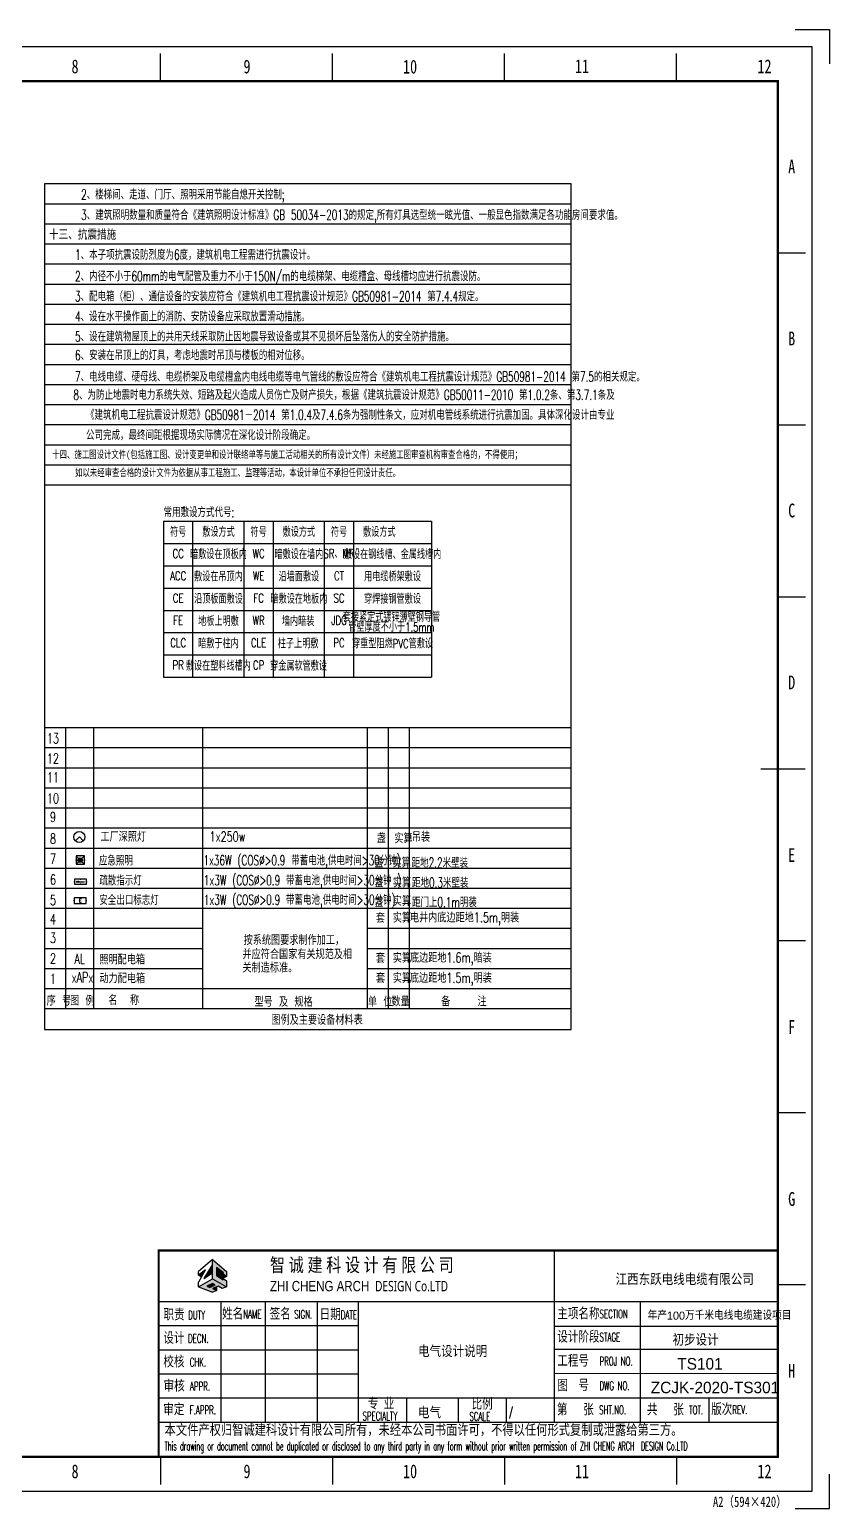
# Model space of a CAD drawing. Extents: x 7651907 to 8255021, y -2490714 to -1144618.
# Drawn here: x 7871296 to 7907146, y -1431959 to -1365673 of the extents above; entities that cross this region are included whole.
import ezdxf
from ezdxf.enums import TextEntityAlignment as Align

# ---------------------------------------------------------------- set-up
doc = ezdxf.new("R2010")
doc.units = 0
doc.header["$LTSCALE"] = 1000
doc.layers.get('0').update_dxf_attribs({"linetype": 'CONTINUOUS'})
for name, color, linetype in [('E-XL', 3, 'CONTINUOUS'), ('EQUIP-照明', 3, 'CONTINUOUS'), ('PUB_TEXT', 7, 'CONTINUOUS'), ('SIG_TEXT', 7, 'CONTINUOUS'), ('图标', 4, 'CONTINUOUS'), ('页面分格线', 251, 'CONTINUOUS')]:
    doc.layers.add(name, color=color, linetype=linetype)
doc.styles.add('0总图替换X', font='ZSM.shx', dxfattribs={"bigfont": 'HZTXT.shx'})
doc.styles.add('_TCH_LABEL', font='COMPLEX', dxfattribs={"bigfont": 'GBCBIG'})
doc.styles.add('_TEL_DIM', font='SIMPLEX', dxfattribs={"width": 0.8, "height": 3.5, "bigfont": 'HZTXT'})
doc.styles.get("Standard").update_dxf_attribs({"font": 'txt.shx', "width": 0.7, "bigfont": 'TSSDCHN.shx'})
doc.styles.add('图框字体', font='simhei.ttf')
doc.styles.add('宋体', font='', dxfattribs={"width": 0.8})
doc.styles.add('黑体', font='simhei.ttf', dxfattribs={"width": 0.7})
doc.styles.get('宋体').set_extended_font_data('SimSun')

# ---------------------------------------------------------------- blocks, each defined once
blk = doc.blocks.new('$equip$00002541')
blk.add_hatch(color=256).paths.add_polyline_path([(-0.24, 0.37), (-0.53, 0.3), (-0.24, 0.23)])
for p, q in [((-0.72, 0.6), (-0.72, 0)), ((0.72, 0.6), (-0.72, 0.6)), ((-0.72, 0), (0.72, 0)), ((-0.24, 0.37), (-0.53, 0.3)), ((-0.53, 0.3), (-0.24, 0.23)), ((-0.24, 0.37), (-0.24, 0.23)), ((0.72, 0), (0.72, 0.6))]:
    blk.add_line(p, q)
at = {"color": 7}
blk.add_line((-0.48, 0.3), (0.48, 0.3), dxfattribs=at)
at = {"const_width": 0.0375}
blk.add_lwpolyline([(-0.72, 0.6), (-0.72, 0), (0.72, 0), (0.72, 0.6), (-0.72, 0.6), (-0.72, 0)], dxfattribs=at)
for p in [(-0.72, 0.3), (0, 0.6), (0, 0), (0.72, 0.3)]:
    blk.add_point(p)
at = {"color": 7, "style": '_TEL_DIM', "flags": 1}
blk.add_attdef('A', text='', height=0.00002, dxfattribs=at).set_placement((0, 0), align=Align.MIDDLE_CENTER)
blk = doc.blocks.new('$equip$00002534')
for p, q in [((-0.72, 0.66), (-0.72, 0)), ((0.72, 0.66), (-0.72, 0.66)), ((-0.72, 0), (0.72, 0)), ((0.72, 0), (0.72, 0.66))]:
    blk.add_line(p, q)
at = {"const_width": 0.05}
blk.add_lwpolyline([(-0.72, 0.66), (-0.72, 0), (0.72, 0), (0.72, 0.66), (-0.72, 0.66), (-0.72, 0)], dxfattribs=at)
for p in [(-0.72, 0.33), (0, 0.66), (0, 0), (0.72, 0.33)]:
    blk.add_point(p)
at = {"color": 7, "style": '_TEL_DIM'}
blk.add_attdef('$TEXT$', text='', height=0.4, dxfattribs=at).set_placement((0, 0.33), align=Align.MIDDLE_CENTER)
at = {"color": 7, "style": '_TEL_DIM', "flags": 1}
blk.add_attdef('A', text='', height=0.00002, dxfattribs=at).set_placement((0, 0), align=Align.MIDDLE_CENTER)
blk = doc.blocks.new('$equip$00002604')
blk.add_hatch(color=256).paths.add_polyline_path([(0.27, 0.5, 1), (-0.27, 0.5, 1)])
for p, q in [((-0.43, 0.93), (-0.19, 0.69)), ((-0.43, 0.07), (-0.19, 0.31)), ((0.19, 0.69), (0.43, 0.93)), ((0.19, 0.31), (0.43, 0.07))]:
    blk.add_line(p, q)
at = {"const_width": 0.03}
blk.add_lwpolyline([(-0.5, 1), (-0.5, 0), (0.5, 0), (0.5, 1), (-0.5, 1), (-0.5, 0)], dxfattribs=at)
blk.add_lwpolyline([(-0.5, 1), (-0.5, 0), (0.5, 0), (0.5, 1)], close=True)
blk.add_circle((0, 0.5), 0.275)
for p in [(-0.5, 0.5), (0, 1), (0, 0), (0.5, 0.5)]:
    blk.add_point(p)
at = {"color": 7, "style": '_TEL_DIM', "flags": 1}
blk.add_attdef('A', text='', height=0.000025, dxfattribs=at).set_placement((0, 0), align=Align.MIDDLE_CENTER)
blk = doc.blocks.new('$equip$00001176')
for q in [(-0.35, -0.35), (0.35, -0.35)]:
    blk.add_line((0, 0), q)
blk.add_circle((0, 0), 0.5)
at = {"style": '_TCH_LABEL', "flags": 9}
blk.add_attdef('A', (0, 0), '', height=0.00002, dxfattribs=at)
blk = doc.blocks.new('图角框')
at = {"layer": '图标'}
for color, points in [(0, [(-164.38, 55.97), (-166.87, 51.86), (-164.38, 53.52)]), (253, [(-163.17, 52.71), (-163.17, 55.02), (-161.31, 53.56), (-161.31, 53.16), (-160.34, 52.42), (-160.34, 53.91), (-164.38, 57.37), (-164.38, 51.77), (-160.34, 49.43), (-160.34, 51.21), (-161.31, 51.87), (-161.31, 51.48)]), (0, [(-166.41, 54.38), (-168.43, 52.79), (-167.57, 52.34)]), (251, [(-161.31, 53.16), (-161.31, 53.56), (-162.96, 52.57), (-162.67, 52.38)]), (0, [(-161.31, 51.87), (-161.65, 51.7), (-161.31, 51.48)]), (250, [(-165.2, 50.02), (-166.02, 49.61), (-165.2, 49.25), (-165.2, 49.25)]), (0, [(-165.2, 49.25), (-163.57, 50.03), (-164.38, 50.44), (-165.2, 50.02)]), (250, [(-163.13, 49.44), (-164.38, 48.9), (-163.13, 48.35)])]:
    blk.add_hatch(color=color, dxfattribs=at).paths.add_polyline_path(points)
h = blk.add_hatch(color=251, dxfattribs=at)
h.paths.add_polyline_path([(-164.38, 51.77), (-168.43, 49.43), (-164.38, 47.87), (-163.13, 48.35), (-164.38, 48.9), (-162.75, 49.61), (-161.52, 48.98), (-160.34, 49.43)])
h.paths.add_polyline_path([(-163.57, 50.03), (-165.2, 49.25), (-166.02, 49.61), (-164.38, 50.44)], flags=16)
h = blk.add_hatch(color=0, dxfattribs=at)
h.paths.add_polyline_path([(-161.31, 53.56), (-163.17, 55.02), (-163.17, 52.71), (-162.96, 52.57)])
h.paths.add_polyline_path([(-162.67, 52.38), (-161.69, 51.73), (-160.34, 52.42), (-161.31, 53.16)])
at = {"color": 250}
for p, q in [((-164.38, 57.37), (-168.43, 53.91)), ((-164.38, 51.77), (-164.38, 57.37)), ((-164.38, 57.37), (-160.34, 53.91)), ((-168.43, 52.79), (-168.43, 53.91)), ((-167.57, 52.34), (-168.43, 50.83)), ((-168.43, 49.43), (-164.38, 51.77)), ((-164.38, 51.77), (-160.34, 49.43)), ((-161.31, 53.56), (-163.17, 55.02)), ((-163.17, 55.02), (-163.17, 52.71)), ((-163.17, 52.71), (-161.31, 51.48)), ((-161.31, 53.56), (-162.96, 52.57)), ((-161.31, 53.16), (-162.67, 52.38)), ((-160.34, 52.42), (-161.69, 51.73)), ((-161.31, 51.87), (-161.65, 51.7)), ((-161.31, 53.56), (-161.31, 53.16)), ((-160.34, 52.42), (-161.31, 53.16)), ((-161.31, 51.87), (-160.34, 51.21)), ((-161.31, 51.87), (-161.31, 51.48)), ((-160.34, 53.91), (-160.34, 52.42)), ((-160.34, 52.42), (-160.34, 52.42)), ((-168.43, 49.43), (-168.43, 50.83)), ((-168.43, 49.43), (-164.38, 47.87)), ((-164.38, 50.44), (-166.02, 49.61)), ((-166.02, 49.61), (-165.2, 49.25)), ((-165.2, 49.25), (-163.57, 50.03)), ((-165.2, 49.25), (-165.2, 50.02)), ((-163.57, 50.03), (-164.38, 50.44)), ((-162.75, 49.61), (-164.38, 48.9)), ((-164.38, 48.9), (-163.13, 48.35)), ((-163.13, 48.35), (-164.38, 47.87)), ((-163.13, 48.35), (-163.13, 49.44)), ((-161.52, 48.98), (-162.75, 49.61)), ((-160.34, 49.43), (-161.52, 48.98)), ((-160.34, 51.21), (-160.34, 49.43))]:
    blk.add_line(p, q, dxfattribs=at)
for p, q in [((-65.01, 60), (-65.01, 10.01)), ((0, 45.05), (-180, 45.05)), ((-161.97, 45.05), (-161.97, 10.01)), ((-148.94, 10.01), (-148.94, 45.05)), ((-133.93, 45.05), (-133.93, 10.01)), ((-121.99, 45.05), (-121.99, 10.01)), ((-39.98, 45.05), (-39.98, 10.01)), ((-121.99, 38.05), (-180, 38.05)), ((0, 37.93), (-65.01, 37.93)), ((-121.99, 30.99), (-180, 30.99)), ((0, 31.19), (-65.01, 31.19)), ((-121.99, 24), (-180, 24)), ((0, 24.13), (-65.01, 24.26)), ((0, 17.07), (-180, 17.07)), ((-108, 17.01), (-108, 10.01)), ((-92.98, 17.01), (-92.98, 10.01)), ((-78.99, 17.01), (-78.99, 10.01)), ((-20.02, 17.07), (-20.02, 10.01)), ((0, 10.01), (-180, 10.01))]:
    blk.add_line(p, q)
at = {"const_width": 0.6}
blk.add_lwpolyline([(-180, 60), (0, 60), (0, 0), (-180, 0)], close=True, dxfattribs=at)
at = {"color": 250}
for points in [[(-164.38, 55.97), (-166.87, 51.86), (-164.38, 53.52)], [(-167.57, 52.34), (-166.41, 54.38), (-168.43, 52.79), (-167.57, 52.34)]]:
    blk.add_lwpolyline(points, dxfattribs=at)
blk.add_lwpolyline([(-165.2, 50.03), (-166.02, 49.61), (-165.2, 49.25)], close=True, dxfattribs=at)
at = {"attachment_point": 1, "style": '图框字体'}
for s, insert, char_height, width in [('{\\fMicrosoft YaHei|b0|i0|c134|p34;\\W0.8;智 诚 建 科 设 计 有 限 公 司\\P\\fSwis721 BT|b0|i0|c0|p34;\\H0.75x;ZHI CHENG ARCH \\fMicrosoft YaHei|b0|i0|c134|p34;\\W0.75; DESIGN Co.LTD}', (-147.65, 57.81), 4, 80.7696), ('{\\fFangSong|b0|i0|c134|p49;\\W0.75;职责\\Fromans|c134;\\H0.83333x;\\W0.6; DUTY}', (-178.62, 42.98), 3, 14.1204), ('{\\fFangSong|b0|i0|c134|p49;\\W0.75;姓名\\Fromans|c134;\\H0.83333x;\\W0.6;NAME}', (-161.6, 43.25), 3, 12.3126), ('{\\fFangSong|b0|i0|c134|p49;\\W0.75;签名\\Fromans|c134;\\H0.83333x;\\W0.6; SIGN.}', (-147.76, 43.19), 3, 13.5069), ('{\\fFangSong|b0|i0|c134|p49;\\W0.75;日期\\Fromans|c134;\\H0.83333x;\\W0.6;DATE}', (-133.23, 43.06), 3, 11.7275), ('{\\fFangSong|b0|i0|c134|p49;\\W0.75;主项名称\\Fromans|c134;\\H0.83333x;\\W0.6;SECTION}', (-64.12, 43.28), 3, 32.7737), ('{\\fFangSong|b0|i0|c134|p49;\\W0.75;设计\\Fromans|c134;\\H0.83333x;\\W0.6; DECN.}', (-178.64, 36.17), 3, 15.1709), ('{\\fFangSong|b0|i0|c134|p49;\\W0.75;设计阶段\\Fromans|c134;\\H0.83333x;\\W0.6;STAGE}', (-64.12, 36.54), 3, 32.7737), ('{\\fFangSong|b0|i0|c134|p49;\\W0.75;校核 \\Fromans|c134;\\H0.83333x;\\W0.6;CHK.}', (-178.66, 29.29), 3, 15.1011), ('{\\fFangSong|b0|i0|c134|p49;\\W0.75;工程号  \\Fromans|c134;\\H0.83333x;\\W0.6;PROJ NO.}', (-64.12, 29.56), 3, 32.7737), ('{\\fFangSong|b0|i0|c134|p49;\\W0.75;审核 \\Fromans|c134;\\H0.83333x;\\W0.6;APPR.}', (-178.6, 22.28), 3, 15.1004), ('{\\fFangSong|b0|i0|c134|p49;\\W0.75;图  号  \\Fromans|c134;\\H0.83333x;\\W0.6;DWG NO.}', (-64.12, 22.42), 3, 32.7737), ('{\\fFangSong|b0|i0|c134|p49;\\W0.75;审定 \\Fromans|c134;\\H0.83333x;\\W0.6;F.APPR.}', (-178.69, 15.39), 3, 16.7268), ('{\\fFangSong|b0|i0|c134|p49;\\W0.75;第   张 \\Fromans|c134;\\H0.83333x;\\W0.6;SHT.NO.}', (-64.22, 15.38), 3, 21.5167), ('{\\fFangSong|b0|i0|c134|p49;\\W0.75;共   张 \\Fromans|c134;\\H0.83333x;\\W0.6;TOT.}', (-38.07, 15.37), 3, 18.7702), ('{\\fFangSong|b0|i0|c134|p49;\\W0.75;版次\\Fromans|c134;\\H0.83333x;\\W0.6;REV.}', (-19.37, 15.47), 3, 13.6077), ('{\\fFangSong|b0|i0|c134|p49;\\W0.8;本文件产权\\fFangSong_GB2312|b0|i0|c134|p49;归智诚建科设计有限公司所\\fFangSong|b0|i0|c134|p49;有，未经本公司书面许可，不得以任何形式复制或泄露给第三方。\\P\\Fromans|c134;\\H0.83333x;\\W0.52;This drawing or document cannot be duplicated or disclosed to any third party in any form without prior written permission of \\Fromans|c0;ZHI CHENG ARCH \\Fromans|c134; DESIGN Co.LTD\\P\\H1.0634x; }', (-178.3, 9.39), 3, 189.5186)]:
    blk.add_mtext(s, dxfattribs=dict(at, insert=insert, char_height=char_height, width=width))
at = {"char_height": 3, "attachment_point": 1, "line_spacing_factor": 0.8, "style": '图框字体'}
for s, insert, width in [('{\\fFangSong|b0|i0|c134|p49;\\W1.0722; \\W0.75;专 业\\P\\Fromans|c134;\\H0.83333x;\\W0.29166; \\W0.6;SPECIALTY}', (-121.38, 17.11), 12.4582), ('{\\fFangSong|b0|i0|c134|p49;\\W0.47578; \\W0.75;比例\\P\\Fromans|c134;\\H0.83333x;\\W0.2479; \\W0.6;SCALE}', (-90.21, 17), 7.6681)]:
    blk.add_mtext(s, dxfattribs=dict(at, insert=insert, width=width))
blk = doc.blocks.new('A2-H')
at = {"color": 0}
for p, q in [((404.5, 410), (404.5, 418)), ((454.5, 410), (454.5, 418)), ((504.5, 410), (504.5, 418)), ((554.5, 410), (554.5, 418)), ((592, 360), (583.96, 360)), ((592, 310), (583.96, 310)), ((592, 260), (583.96, 260)), ((592, 160), (584, 160)), ((592, 110), (584, 110)), ((592, 60), (584, 60)), ((404.5, 10), (404.5, 2)), ((454.5, 10), (454.5, 2)), ((504.5, 10), (504.5, 2)), ((554.5, 10), (554.5, 2))]:
    blk.add_line(p, q, dxfattribs=at)
for points in [[(589, 425), (599, 425), (599, 415)], [(589, -5), (599, -5), (599, 5)]]:
    blk.add_lwpolyline(points, dxfattribs=at)
blk.add_lwpolyline([(0, 0), (594, 0), (594, 420), (0, 420)], close=True, dxfattribs=at)
at = {"color": 0, "const_width": 0.6}
blk.add_lwpolyline([(25, 10), (584, 10), (584, 410), (25, 410)], close=True, dxfattribs=at)
at = {"color": 0, "const_width": 0.4}
blk.add_lwpolyline([(592, 210), (579, 210)], dxfattribs=at)
at = {"color": 0}
blk.add_blockref('图角框', (584, 10), dxfattribs=at)
at = {"style": '图框字体', "width": 0.75}
for s, p in [('8', (378.64, 412.29)), ('9', (428.64, 412.26)), ('10', (475.03, 412.22)), ('11', (525.03, 412.35)), ('12', (578.08, 412.31)), ('A', (587.01, 383.17)), ('B', (587.01, 333.17)), ('C', (587.01, 283.17)), ('D', (587.01, 233.17)), ('E', (587.01, 182.98)), ('F', (587.01, 132.98)), ('G', (587.01, 82.98)), ('H', (587.01, 32.98)), ('8', (378.64, 3.78)), ('9', (428.64, 3.78)), ('10', (475.03, 3.78)), ('11', (525.03, 3.78)), ('12', (578.08, 3.78))]:
    blk.add_text(s, height=4, dxfattribs=at).set_placement(p)
at = {"insert": (565.13, -1.55), "char_height": 3, "width": 23.1081, "attachment_point": 1, "style": '图框字体'}
blk.add_mtext('{\\fFangSong|b0|i0|c134|p49;\\W0.75;A2（594×420）}', dxfattribs=at)

msp = doc.modelspace()

# ---------------------------------------------------------------- linework, layer by layer
at = {"layer": 'E-XL', "color": 0}
for p, q in [((7871963.5, -1396957.3), (7895578.2, -1396957.3)), ((7872904.4, -1396957.3), (7872904.4, -1409557.3)), ((7874158.9, -1396957.3), (7874158.9, -1409557.3)), ((7879050.7, -1396957.3), (7879050.7, -1409557.3)), ((7886422.9, -1396957.3), (7886422.9, -1409557.3)), ((7887363.8, -1396957.3), (7887363.8, -1409557.3)), ((7888304.7, -1396957.3), (7888304.7, -1409557.3)), ((7871963.5, -1397857.3), (7895578.2, -1397857.3)), ((7871963.5, -1398757.3), (7895578.2, -1398757.3)), ((7871963.5, -1399657.3), (7895578.2, -1399657.3)), ((7871963.5, -1400557.3), (7895578.2, -1400557.3)), ((7871963.5, -1401457.3), (7895578.2, -1401457.3)), ((7871963.5, -1402357.3), (7895578.2, -1402357.3)), ((7871963.5, -1403257.3), (7895578.2, -1403257.3)), ((7871963.5, -1404157.3), (7895578.2, -1404157.3)), ((7871963.5, -1405057.3), (7895578.2, -1405057.3)), ((7871963.5, -1405957.3), (7879050.7, -1405957.3)), ((7886422.9, -1405957.3), (7895578.2, -1405957.3)), ((7871963.5, -1406857.3), (7879050.7, -1406857.3)), ((7886422.9, -1406857.3), (7895578.2, -1406857.3)), ((7871963.5, -1407757.3), (7879050.7, -1407757.3)), ((7886422.9, -1407757.3), (7895578.2, -1407757.3)), ((7871963.5, -1408657.3), (7895578.2, -1408657.3)), ((7871963.5, -1409557.3), (7895578.2, -1409557.3))]:
    msp.add_line(p, q, dxfattribs=at)
at = {"layer": 'PUB_TEXT'}
for p, q in [((7877291.2, -1387706.3), (7889316, -1387706.3)), ((7877291.2, -1387706.3), (7877291.2, -1394703.3)), ((7878602.9, -1387706.3), (7878602.9, -1394703.3)), ((7880895.1, -1387706.3), (7880895.1, -1394703.3)), ((7882206.8, -1387706.3), (7882206.8, -1394703.3)), ((7884499, -1387706.3), (7884499, -1394703.3)), ((7885810.7, -1387706.3), (7885810.7, -1394703.3)), ((7889316, -1387706.3), (7889316, -1394703.3)), ((7877291.2, -1388705.9), (7889316, -1388705.9)), ((7877291.2, -1389705.4), (7889316, -1389705.4)), ((7877291.2, -1390705), (7889316, -1390705)), ((7877291.2, -1391704.6), (7889316, -1391704.6)), ((7877291.2, -1392704.1), (7889316, -1392704.1)), ((7877291.2, -1393703.7), (7889316, -1393703.7)), ((7877291.2, -1394703.3), (7889316, -1394703.3))]:
    msp.add_line(p, q, dxfattribs=at)
at = {"layer": '页面分格线'}
for p, q in [((7871963.5, -1373479.8), (7895578.2, -1373479.8)), ((7871963.5, -1374379.8), (7895578.2, -1374379.8)), ((7871963.5, -1375279.8), (7895578.2, -1375279.8)), ((7871963.5, -1376179.8), (7895578.2, -1376179.8)), ((7871963.5, -1377079.8), (7895578.2, -1377079.8)), ((7871963.5, -1377979.8), (7895578.2, -1377979.8)), ((7871963.5, -1378879.8), (7895578.2, -1378879.8)), ((7871963.5, -1379779.8), (7895578.2, -1379779.8)), ((7871963.5, -1380679.8), (7895578.2, -1380679.8)), ((7871963.5, -1381579.8), (7895578.2, -1381579.8)), ((7871963.5, -1382479.8), (7895578.2, -1382479.8)), ((7871963.5, -1383379.8), (7895578.2, -1383379.8)), ((7871963.5, -1384279.8), (7895578.2, -1384279.8)), ((7871963.5, -1385179.8), (7895578.2, -1385179.8)), ((7871963.5, -1386079.8), (7895578.2, -1386079.8))]:
    msp.add_line(p, q, dxfattribs=at)
at = {"layer": '页面分格线', "color": 0}
msp.add_line((7871963.5, -1410499), (7895578.2, -1410499), dxfattribs=at)
msp.add_lwpolyline([(7895578.2, -1410499), (7895578.2, -1372579.8), (7871963.5, -1372579.8), (7871963.5, -1410499)], dxfattribs=at)

# ---------------------------------------------------------------- block references
at = {"color": 0, "xscale": 154.154, "yscale": 154.154, "zscale": 154.154}
msp.add_blockref('A2-H', (7814808, -1431188.1), dxfattribs=at)
at = {"layer": 'EQUIP-照明', "xscale": 500, "yscale": 500, "zscale": 500}
msp.add_blockref('$equip$00001176', (7873528.2, -1401863.5), dxfattribs=at)
at = {"layer": 'EQUIP-照明', "color": 1, "xscale": 375, "yscale": 375, "zscale": 375}
for name, p in [('$equip$00002604', (7873564.3, -1403088.1)), ('$equip$00002541', (7873581.7, -1403981.9))]:
    msp.add_blockref(name, p, dxfattribs=at)
at = {"layer": 'EQUIP-照明', "color": 7, "xscale": 375, "yscale": 375, "zscale": 375}
msp.add_blockref('$equip$00002534', (7873567.2, -1404839.1), dxfattribs=at).add_auto_attribs({'$TEXT$': 'E'})

# ---------------------------------------------------------------- texts
at = {"color": 2, "style": '0总图替换X'}
for s, height, p in [('江西东跃电线电缆有限公司', 516.475, (7897563.2, -1421952)), ('年产100万千米电线电缆建设项目', 361.533, (7898998.3, -1423498.9)), ('初步设计', 516.48, (7900114.9, -1424664.2)), ('电气设计说明', 516.48, (7888708.5, -1425177.9)), ('TS101', 516.48, (7900326.5, -1425735.7)), ('ZCJK-2020-TS301', 516.475, (7899138.6, -1426796)), ('电气', 516.48, (7888704.7, -1427925)), ('/', 516.5, (7892780.2, -1427925))]:
    msp.add_text(s, height=height, dxfattribs=at).set_placement(p)
at = {"layer": 'PUB_TEXT', "width": 0.65}
for s, p in [('2、楼梯间、走道、门厅、照明采用节能自熄开关控制;', (7873606.7, -1373287.9)), ('3、建筑照明数量和质量符合《建筑照明设计标准》GB 50034-2013的规定,所有灯具选型统一眩光值、一般显色指数满足各功能房间要求值。', (7873606.7, -1374203)), ('1、本子项抗震设防烈度为6度，建筑机电工程需进行抗震设计。', (7873333.1, -1375986.6)), ('2、内径不小于60mm的电气配管及重力不小于150N/m的电缆梯架、电缆槽盒、母线槽均应进行抗震设防。', (7873333.1, -1376950.4)), ('3、配电箱（柜）、通信设备的安装应符合《建筑机电工程抗震设计规范》GB50981-2014 第7.4.4规定。', (7873333.1, -1377853.9)), ('4、设在水平操作面上的消防、安防设备应采取放置滑动措施。', (7873333.1, -1378753.9)), ('5、设在建筑物屋顶上的共用天线采取防止因地震导致设备或其不见损坏后坠落伤人的安全防护措施。', (7873333.1, -1379653.9)), ('6、安装在吊顶上的灯具，考虑地震时吊顶与楼板的相对位移。', (7873333.1, -1380490.2)), ('7、电线电缆、硬母线、电缆桥架及电缆槽盒内电线电缆等电气管线的敷设应符合《建筑机电工程抗震设计规范》GB50981-2014 第7.5的相关规定。', (7873333.1, -1381453.9)), ('8、为防止地震时电力系统失效、短路及起火造成人员伤亡及财产损失，根据《建筑抗震设计规范》GB50011-2010 第1.0.2条、第3.7.1条及', (7873262.5, -1382268.6)), ('《建筑机电工程抗震设计规范》GB50981－2014 第1.0.4及7.4.6条为强制性条文，应对机电管线系统进行抗震加固。具体深化设计由专业', (7873827.3, -1383165.1)), ('公司完成，最终间距根据现场实际情况在深化设计阶段确定。', (7873827.3, -1384068.6)), ('常用敷设方式代号:', (7877302.8, -1387527.1))]:
    msp.add_text(s, height=450, dxfattribs=at).set_placement(p)
at = {"layer": 'PUB_TEXT', "linetype": 'Continuous', "style": '宋体', "width": 0.75}
msp.add_text('十三、抗震措施', height=409.41, dxfattribs=at).set_placement((7872165.4, -1375045.7))
at = {"layer": 'PUB_TEXT', "style": '黑体', "width": 0.7}
for s, p in [('十四、施工图设计文件(包括施工图、设计变更单和设计联络单等与施工活动相关的所有设计文件）未经施工图审查机构审查合格的，不得使用；', (7872311.9, -1384883.8)), ('如以未经审查合格的设计文件为依据从事工程施工、监理等活动，本设计单位不承担任何设计责任。', (7873333.7, -1385696.1))]:
    msp.add_text(s, height=337.975, dxfattribs=at).set_placement(p)
at = {"layer": 'PUB_TEXT', "width": 0.7}
for s, p in [('符号', (7877957, -1388158.9)), ('敷设方式', (7879763.3, -1388158.9)), ('符号', (7881560.8, -1388158.9)), ('敷设方式', (7883367.2, -1388158.9)), ('符号', (7885164.7, -1388158.9)), ('敷设方式', (7886971.1, -1388158.9)), ('CC', (7877957, -1389158.5)), ('暗敷设在顶板内', (7879763.3, -1389158.5)), ('WC', (7881560.8, -1389158.5)), ('暗敷设在墙内', (7883367.2, -1389158.5)), ('SR、MR', (7885164.7, -1389158.5)), ('敷设在钢线槽、金属线槽内', (7887565, -1389158.5)), ('ACC', (7877957, -1390158)), ('敷设在吊顶内', (7879763.3, -1390158)), ('WE', (7881560.8, -1390158)), ('沿墙面敷设', (7883367.2, -1390158)), ('CT', (7885164.7, -1390158)), ('用电缆桥架敷设', (7887565, -1390158)), ('CE', (7877957, -1391157.6)), ('沿顶板面敷设', (7879763.3, -1391157.6)), ('FC', (7881560.8, -1391157.6)), ('暗敷设在地板内', (7883367.2, -1391157.6)), ('SC', (7885164.7, -1391157.6)), ('穿焊接钢管敷设', (7887565, -1391157.6)), ('FE', (7877957, -1392157.2)), ('地板上明敷', (7879763.3, -1392157.2)), ('WR', (7881560.8, -1392157.2)), ('墙内暗装', (7883333.2, -1392157.2)), ('JDG', (7885164.7, -1392157.2)), ('套接紧定式镀锌薄壁钢导管', (7887514, -1391968.4)), ('管壁厚度不小于1.5mm', (7887514, -1392411.6)), ('CLC', (7877957, -1393156.7)), ('暗敷于柱内', (7879763.3, -1393156.7)), ('CLE', (7881560.8, -1393156.7)), ('柱子上明敷', (7883333.2, -1393156.7)), ('PC', (7885164.7, -1393156.7)), ('穿重型阻燃PVC管敷设', (7887565, -1393156.7)), ('PR', (7877957, -1394156.3)), ('敷设在塑料线槽内', (7879756.9, -1394156.3)), ('CP', (7881560.8, -1394156.3)), ('穿金属软管敷设', (7883353, -1394156.3))]:
    msp.add_text(s, height=400, dxfattribs=at).set_placement(p, align=Align.MIDDLE)
at = {"layer": 'SIG_TEXT', "width": 0.7}
for s, p in [('13', (7872344.2, -1397441.8)), ('12', (7872344.2, -1398342.5)), ('11', (7872344.2, -1399190.1)), ('10', (7872344.2, -1400135.2)), ('9', (7872344.2, -1400966.1)), ('8', (7872344.2, -1401935.7)), ('7', (7872344.2, -1402839.9)), ('6', (7872344.2, -1403772.5)), ('5', (7872344.2, -1404691.8)), ('4', (7872344.2, -1405553.6)), ('3', (7872344.8, -1406389.9)), ('2', (7872344.2, -1407311.2)), ('1', (7872344.2, -1408218.1))]:
    msp.add_text(s, height=450, dxfattribs=at).set_placement(p, align=Align.MIDDLE)
at = {"layer": 'SIG_TEXT'}
for s, width, p in [('工厂深照灯', 0.7, (7874471.5, -1402070.8)), ('1x250w', 0.7, (7879363.3, -1402070.8)), ('盏', 0.7, (7886859.2, -1402128.6)), ('实算', 0.7, (7887645.3, -1402143.7)), ('吊装', 0.7, (7888426.9, -1402079.7)), ('1x36W (COS%%C>0.9 带蓄电池,供电时间>30分钟)', 0.65, (7879091.2, -1403132.7)), ('应急照明', 0.65, (7874405.3, -1403141.5)), ('盏', 0.65, (7886754.2, -1403230.2)), ('实算', 0.7, (7887559.7, -1403232.3)), ('距地2.2米壁装', 0.65, (7888420.6, -1403238.8)), ('疏散指示灯', 0.65, (7874422.7, -1404035.4)), ('1x3W (COS%%C>0.9 带蓄电池,供电时间>30分钟 )', 0.65, (7879108.6, -1404026.6)), ('盏', 0.65, (7886771.6, -1404124.1)), ('实算', 0.7, (7887577.1, -1404126.1)), ('距地0.3米壁装', 0.65, (7888438, -1404132.7)), ('安全出口标志灯', 0.65, (7874422.7, -1404911.2)), ('1x3W (COS%%C>0.9 带蓄电池,供电时间>30分钟)', 0.65, (7879108.6, -1404902.3)), ('盏', 0.65, (7886771.6, -1404999.9)), ('实算', 0.7, (7887577.1, -1404952.6)), ('距门上0.1m明装', 0.65, (7888438, -1405008.5)), ('套', 0.7, (7886817.4, -1405712.6)), ('实算', 0.7, (7887577.1, -1405704.3)), ('电井内底边距地1.5m,明装', 0.7, (7888342.6, -1405693.5)), ('按系统图要求制作加工，', 0.7, (7880888.5, -1406702.1)), ('AL', 0.7, (7873303.7, -1407548.8)), ('照明配电箱', 0.7, (7874423, -1407575.3)), ('并应符合国家有关规范及相', 0.7, (7880838.3, -1407337.8)), ('套', 0.7, (7886817.4, -1407512.6)), ('实算', 0.7, (7887577.1, -1407504.3)), ('底边距地1.6m,暗装', 0.7, (7888342.6, -1407493.5)), ('关制造标准。', 0.7, (7880838.3, -1407940.4)), ('套', 0.7, (7886820.2, -1408405.6)), ('实算', 0.7, (7887577.1, -1408404.3)), ('底边距地1.5m,明装', 0.7, (7888342.6, -1408400.1)), ('xAPx', 0.7, (7873175, -1408379.2)), ('动力配电箱', 0.7, (7874425.4, -1408418.8)), ('序 号', 0.7, (7872061.1, -1409418.7)), ('图 例', 0.7, (7873110.5, -1409418.7)), ('名  称', 0.7, (7874824.4, -1409396.8)), ('型号 及 规格', 0.7, (7881375.6, -1409472.2)), ('单 位', 0.7, (7886458.2, -1409462.4)), ('数量', 0.7, (7887516.8, -1409453.5)), ('备    注', 0.7, (7889743.3, -1409452.5)), ('图例及主要设备材料表', 0.7, (7882134.7, -1410282.1))]:
    msp.add_text(s, height=450, dxfattribs=dict(at, width=width)).set_placement(p)

doc.saveas('drawing.dxf')
